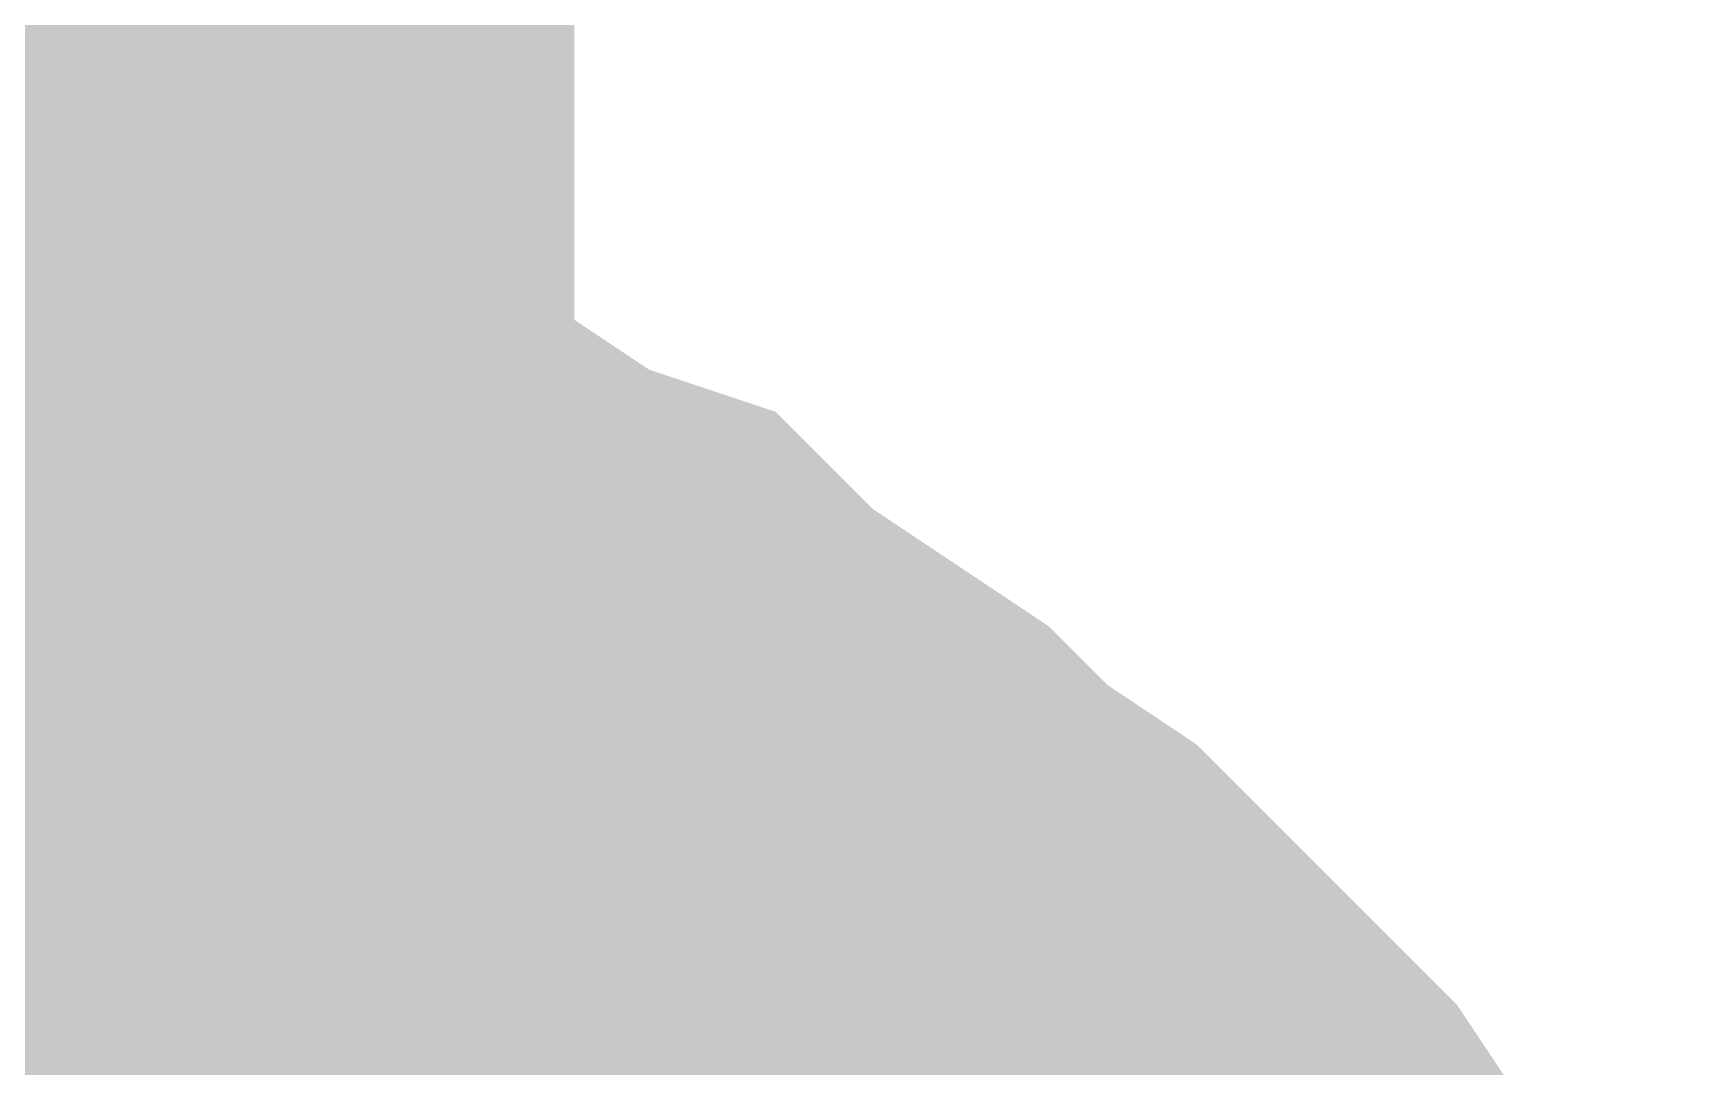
# Model space of a CAD drawing. Header units: inches. Extents: x 0 to 841, y 0 to 594.
# Drawn here: x 285.18 to 285.813, y 305.55 to 305.945 of the extents above; entities that cross this region are included whole.
import ezdxf

# ---------------------------------------------------------------- set-up
doc = ezdxf.new("R2010")
doc.units = ezdxf.units.IN
doc.layers.add('Sheet', color=255, linetype='Continuous')

msp = doc.modelspace()

# ---------------------------------------------------------------- linework, layer by layer
at = {"layer": 'Sheet'}
for points in [[(285.01204, 304.99546, 0.7493, 0.7493, 0), (285.01204, 309.99263, 0.7493, 0.7493, 0)], [(285.01204, 305.75907, 0.29972, 0.29972, 0), (285.05696, 305.75907, 0.29972, 0.29972, 0), (285.09065, 305.75907, 0.29972, 0.29972, 0), (285.12433, 305.74785, 0.29972, 0.29972, 0), (285.16925, 305.74785, 0.29972, 0.29972, 0), (285.20293, 305.73662, 0.29972, 0.29972, 0), (285.23662, 305.72539, 0.29972, 0.29972, 0), (285.28154, 305.71416, 0.29972, 0.29972, 0), (285.31522, 305.70293, 0.29972, 0.29972, 0), (285.34891, 305.68047, 0.29972, 0.29972, 0), (285.3826, 305.66924, 0.29972, 0.29972, 0), (285.40505, 305.64678, 0.29972, 0.29972, 0), (285.43874, 305.62432, 0.29972, 0.29972, 0), (285.47243, 305.60186, 0.29972, 0.29972, 0), (285.49489, 305.5794, 0.29972, 0.29972, 0), (285.52857, 305.55694, 0.29972, 0.29972, 0), (285.55103, 305.53448, 0.29972, 0.29972, 0), (285.57349, 305.51202, 0.29972, 0.29972, 0), (285.60718, 305.47834, 0.29972, 0.29972, 0), (285.62963, 305.44465, 0.29972, 0.29972, 0), (285.65209, 305.42219, 0.29972, 0.29972, 0), (285.66332, 305.3885, 0.29972, 0.29972, 0)], [(285.01204, 305.75907, 0.29972, 0.29972, 0), (285.05696, 305.75907, 0.29972, 0.29972, 0), (285.09065, 305.75907, 0.29972, 0.29972, 0), (285.12433, 305.74785, 0.29972, 0.29972, 0), (285.16925, 305.74785, 0.29972, 0.29972, 0), (285.20293, 305.73662, 0.29972, 0.29972, 0), (285.23662, 305.72539, 0.29972, 0.29972, 0), (285.28154, 305.71416, 0.29972, 0.29972, 0), (285.31522, 305.70293, 0.29972, 0.29972, 0), (285.34891, 305.68047, 0.29972, 0.29972, 0), (285.3826, 305.66924, 0.29972, 0.29972, 0), (285.40505, 305.64678, 0.29972, 0.29972, 0), (285.43874, 305.62432, 0.29972, 0.29972, 0), (285.47243, 305.60186, 0.29972, 0.29972, 0), (285.49489, 305.5794, 0.29972, 0.29972, 0), (285.52857, 305.55694, 0.29972, 0.29972, 0), (285.55103, 305.53448, 0.29972, 0.29972, 0), (285.57349, 305.51202, 0.29972, 0.29972, 0), (285.60718, 305.47834, 0.29972, 0.29972, 0), (285.62963, 305.44465, 0.29972, 0.29972, 0), (285.65209, 305.42219, 0.29972, 0.29972, 0), (285.66332, 305.3885, 0.29972, 0.29972, 0)], [(285.01204, 305.75907, 0.29972, 0.29972, 0), (285.05696, 305.75907, 0.29972, 0.29972, 0), (285.09065, 305.75907, 0.29972, 0.29972, 0), (285.12433, 305.74785, 0.29972, 0.29972, 0), (285.16925, 305.74785, 0.29972, 0.29972, 0), (285.20293, 305.73662, 0.29972, 0.29972, 0), (285.23662, 305.72539, 0.29972, 0.29972, 0), (285.28154, 305.71416, 0.29972, 0.29972, 0), (285.31522, 305.70293, 0.29972, 0.29972, 0), (285.34891, 305.68047, 0.29972, 0.29972, 0), (285.3826, 305.66924, 0.29972, 0.29972, 0), (285.40505, 305.64678, 0.29972, 0.29972, 0), (285.43874, 305.62432, 0.29972, 0.29972, 0), (285.47243, 305.60186, 0.29972, 0.29972, 0), (285.49489, 305.5794, 0.29972, 0.29972, 0), (285.52857, 305.55694, 0.29972, 0.29972, 0), (285.55103, 305.53448, 0.29972, 0.29972, 0), (285.57349, 305.51202, 0.29972, 0.29972, 0), (285.60718, 305.47834, 0.29972, 0.29972, 0), (285.62963, 305.44465, 0.29972, 0.29972, 0), (285.65209, 305.42219, 0.29972, 0.29972, 0), (285.66332, 305.3885, 0.29972, 0.29972, 0)], [(285.01204, 305.75907, 0.29972, 0.29972, 0), (285.05696, 305.75907, 0.29972, 0.29972, 0), (285.09065, 305.75907, 0.29972, 0.29972, 0), (285.12433, 305.74785, 0.29972, 0.29972, 0), (285.16925, 305.74785, 0.29972, 0.29972, 0), (285.20293, 305.73662, 0.29972, 0.29972, 0), (285.23662, 305.72539, 0.29972, 0.29972, 0), (285.28154, 305.71416, 0.29972, 0.29972, 0), (285.31522, 305.70293, 0.29972, 0.29972, 0), (285.34891, 305.68047, 0.29972, 0.29972, 0), (285.3826, 305.66924, 0.29972, 0.29972, 0), (285.40505, 305.64678, 0.29972, 0.29972, 0), (285.43874, 305.62432, 0.29972, 0.29972, 0), (285.47243, 305.60186, 0.29972, 0.29972, 0), (285.49489, 305.5794, 0.29972, 0.29972, 0), (285.52857, 305.55694, 0.29972, 0.29972, 0), (285.55103, 305.53448, 0.29972, 0.29972, 0), (285.57349, 305.51202, 0.29972, 0.29972, 0), (285.60718, 305.47834, 0.29972, 0.29972, 0), (285.62963, 305.44465, 0.29972, 0.29972, 0), (285.65209, 305.42219, 0.29972, 0.29972, 0), (285.66332, 305.3885, 0.29972, 0.29972, 0)], [(285.01204, 305.75907, 0.29972, 0.29972, 0), (285.05696, 305.75907, 0.29972, 0.29972, 0), (285.09065, 305.75907, 0.29972, 0.29972, 0), (285.12433, 305.74785, 0.29972, 0.29972, 0), (285.16925, 305.74785, 0.29972, 0.29972, 0), (285.20293, 305.73662, 0.29972, 0.29972, 0), (285.23662, 305.72539, 0.29972, 0.29972, 0), (285.28154, 305.71416, 0.29972, 0.29972, 0), (285.31522, 305.70293, 0.29972, 0.29972, 0), (285.34891, 305.68047, 0.29972, 0.29972, 0), (285.3826, 305.66924, 0.29972, 0.29972, 0), (285.40505, 305.64678, 0.29972, 0.29972, 0), (285.43874, 305.62432, 0.29972, 0.29972, 0), (285.47243, 305.60186, 0.29972, 0.29972, 0), (285.49489, 305.5794, 0.29972, 0.29972, 0), (285.52857, 305.55694, 0.29972, 0.29972, 0), (285.55103, 305.53448, 0.29972, 0.29972, 0), (285.57349, 305.51202, 0.29972, 0.29972, 0), (285.60718, 305.47834, 0.29972, 0.29972, 0), (285.62963, 305.44465, 0.29972, 0.29972, 0), (285.65209, 305.42219, 0.29972, 0.29972, 0), (285.66332, 305.3885, 0.29972, 0.29972, 0)], [(285.01204, 305.75907, 0.29972, 0.29972, 0), (285.05696, 305.75907, 0.29972, 0.29972, 0), (285.09065, 305.75907, 0.29972, 0.29972, 0), (285.12433, 305.74785, 0.29972, 0.29972, 0), (285.16925, 305.74785, 0.29972, 0.29972, 0), (285.20293, 305.73662, 0.29972, 0.29972, 0), (285.23662, 305.72539, 0.29972, 0.29972, 0), (285.28154, 305.71416, 0.29972, 0.29972, 0), (285.31522, 305.70293, 0.29972, 0.29972, 0), (285.34891, 305.68047, 0.29972, 0.29972, 0), (285.3826, 305.66924, 0.29972, 0.29972, 0), (285.40505, 305.64678, 0.29972, 0.29972, 0), (285.43874, 305.62432, 0.29972, 0.29972, 0), (285.47243, 305.60186, 0.29972, 0.29972, 0), (285.49489, 305.5794, 0.29972, 0.29972, 0), (285.52857, 305.55694, 0.29972, 0.29972, 0), (285.55103, 305.53448, 0.29972, 0.29972, 0), (285.57349, 305.51202, 0.29972, 0.29972, 0), (285.60718, 305.47834, 0.29972, 0.29972, 0), (285.62963, 305.44465, 0.29972, 0.29972, 0), (285.65209, 305.42219, 0.29972, 0.29972, 0), (285.66332, 305.3885, 0.29972, 0.29972, 0)], [(285.12433, 305.74785, 0.09906, 0.09906, 0), (285.16925, 305.74785, 0.09906, 0.09906, 0), (285.20293, 305.73662, 0.09906, 0.09906, 0), (285.23662, 305.72539, 0.09906, 0.09906, 0), (285.28154, 305.71416, 0.09906, 0.09906, 0), (285.31522, 305.70293, 0.09906, 0.09906, 0), (285.34891, 305.68047, 0.09906, 0.09906, 0), (285.3826, 305.66924, 0.09906, 0.09906, 0), (285.40505, 305.64678, 0.09906, 0.09906, 0), (285.43874, 305.62432, 0.09906, 0.09906, 0), (285.47243, 305.60186, 0.09906, 0.09906, 0), (285.49489, 305.5794, 0.09906, 0.09906, 0), (285.52857, 305.55694, 0.09906, 0.09906, 0), (285.55103, 305.53448, 0.09906, 0.09906, 0), (285.57349, 305.51202, 0.09906, 0.09906, 0), (285.60718, 305.47834, 0.09906, 0.09906, 0)], [(285.12433, 305.74785, 0.09906, 0.09906, 0), (285.16925, 305.74785, 0.09906, 0.09906, 0), (285.20293, 305.73662, 0.09906, 0.09906, 0), (285.23662, 305.72539, 0.09906, 0.09906, 0), (285.28154, 305.71416, 0.09906, 0.09906, 0), (285.31522, 305.70293, 0.09906, 0.09906, 0), (285.34891, 305.68047, 0.09906, 0.09906, 0), (285.3826, 305.66924, 0.09906, 0.09906, 0), (285.40505, 305.64678, 0.09906, 0.09906, 0), (285.43874, 305.62432, 0.09906, 0.09906, 0), (285.47243, 305.60186, 0.09906, 0.09906, 0), (285.49489, 305.5794, 0.09906, 0.09906, 0), (285.52857, 305.55694, 0.09906, 0.09906, 0), (285.55103, 305.53448, 0.09906, 0.09906, 0), (285.57349, 305.51202, 0.09906, 0.09906, 0), (285.60718, 305.47834, 0.09906, 0.09906, 0)], [(285.12433, 305.74785, 0.09906, 0.09906, 0), (285.16925, 305.74785, 0.09906, 0.09906, 0), (285.20293, 305.73662, 0.09906, 0.09906, 0), (285.23662, 305.72539, 0.09906, 0.09906, 0), (285.28154, 305.71416, 0.09906, 0.09906, 0), (285.31522, 305.70293, 0.09906, 0.09906, 0), (285.34891, 305.68047, 0.09906, 0.09906, 0), (285.3826, 305.66924, 0.09906, 0.09906, 0), (285.40505, 305.64678, 0.09906, 0.09906, 0), (285.43874, 305.62432, 0.09906, 0.09906, 0), (285.47243, 305.60186, 0.09906, 0.09906, 0), (285.49489, 305.5794, 0.09906, 0.09906, 0), (285.52857, 305.55694, 0.09906, 0.09906, 0), (285.55103, 305.53448, 0.09906, 0.09906, 0), (285.57349, 305.51202, 0.09906, 0.09906, 0), (285.60718, 305.47834, 0.09906, 0.09906, 0)], [(285.12433, 305.74785, 0.09906, 0.09906, 0), (285.16925, 305.74785, 0.09906, 0.09906, 0), (285.20293, 305.73662, 0.09906, 0.09906, 0), (285.23662, 305.72539, 0.09906, 0.09906, 0), (285.28154, 305.71416, 0.09906, 0.09906, 0), (285.31522, 305.70293, 0.09906, 0.09906, 0), (285.34891, 305.68047, 0.09906, 0.09906, 0), (285.3826, 305.66924, 0.09906, 0.09906, 0), (285.40505, 305.64678, 0.09906, 0.09906, 0), (285.43874, 305.62432, 0.09906, 0.09906, 0), (285.47243, 305.60186, 0.09906, 0.09906, 0), (285.49489, 305.5794, 0.09906, 0.09906, 0), (285.52857, 305.55694, 0.09906, 0.09906, 0), (285.55103, 305.53448, 0.09906, 0.09906, 0), (285.57349, 305.51202, 0.09906, 0.09906, 0), (285.60718, 305.47834, 0.09906, 0.09906, 0)], [(285.12433, 305.74785, 0.09906, 0.09906, 0), (285.16925, 305.74785, 0.09906, 0.09906, 0), (285.20293, 305.73662, 0.09906, 0.09906, 0), (285.23662, 305.72539, 0.09906, 0.09906, 0), (285.28154, 305.71416, 0.09906, 0.09906, 0), (285.31522, 305.70293, 0.09906, 0.09906, 0), (285.34891, 305.68047, 0.09906, 0.09906, 0), (285.3826, 305.66924, 0.09906, 0.09906, 0), (285.40505, 305.64678, 0.09906, 0.09906, 0), (285.43874, 305.62432, 0.09906, 0.09906, 0), (285.47243, 305.60186, 0.09906, 0.09906, 0), (285.49489, 305.5794, 0.09906, 0.09906, 0), (285.52857, 305.55694, 0.09906, 0.09906, 0), (285.55103, 305.53448, 0.09906, 0.09906, 0), (285.57349, 305.51202, 0.09906, 0.09906, 0), (285.60718, 305.47834, 0.09906, 0.09906, 0)], [(285.12433, 305.74785, 0.09906, 0.09906, 0), (285.16925, 305.74785, 0.09906, 0.09906, 0), (285.20293, 305.73662, 0.09906, 0.09906, 0), (285.23662, 305.72539, 0.09906, 0.09906, 0), (285.28154, 305.71416, 0.09906, 0.09906, 0), (285.31522, 305.70293, 0.09906, 0.09906, 0), (285.34891, 305.68047, 0.09906, 0.09906, 0), (285.3826, 305.66924, 0.09906, 0.09906, 0), (285.40505, 305.64678, 0.09906, 0.09906, 0), (285.43874, 305.62432, 0.09906, 0.09906, 0), (285.47243, 305.60186, 0.09906, 0.09906, 0), (285.49489, 305.5794, 0.09906, 0.09906, 0), (285.52857, 305.55694, 0.09906, 0.09906, 0), (285.55103, 305.53448, 0.09906, 0.09906, 0), (285.57349, 305.51202, 0.09906, 0.09906, 0), (285.60718, 305.47834, 0.09906, 0.09906, 0)], [(285.01204, 305.50079, 0.29972, 0.29972, 0), (285.0345, 305.50079, 0.29972, 0.29972, 0), (285.06819, 305.50079, 0.29972, 0.29972, 0), (285.09065, 305.48956, 0.29972, 0.29972, 0), (285.1131, 305.48956, 0.29972, 0.29972, 0), (285.13556, 305.48956, 0.29972, 0.29972, 0), (285.15802, 305.47834, 0.29972, 0.29972, 0), (285.19171, 305.46711, 0.29972, 0.29972, 0), (285.21416, 305.45588, 0.29972, 0.29972, 0), (285.23662, 305.45588, 0.29972, 0.29972, 0), (285.25908, 305.44465, 0.29972, 0.29972, 0), (285.27031, 305.43342, 0.29972, 0.29972, 0), (285.29277, 305.41096, 0.29972, 0.29972, 0), (285.31522, 305.39973, 0.29972, 0.29972, 0)], [(285.01204, 305.50079, 0.29972, 0.29972, 0), (285.0345, 305.50079, 0.29972, 0.29972, 0), (285.06819, 305.50079, 0.29972, 0.29972, 0), (285.09065, 305.48956, 0.29972, 0.29972, 0), (285.1131, 305.48956, 0.29972, 0.29972, 0), (285.13556, 305.48956, 0.29972, 0.29972, 0), (285.15802, 305.47834, 0.29972, 0.29972, 0), (285.19171, 305.46711, 0.29972, 0.29972, 0), (285.21416, 305.45588, 0.29972, 0.29972, 0), (285.23662, 305.45588, 0.29972, 0.29972, 0), (285.25908, 305.44465, 0.29972, 0.29972, 0), (285.27031, 305.43342, 0.29972, 0.29972, 0), (285.29277, 305.41096, 0.29972, 0.29972, 0), (285.31522, 305.39973, 0.29972, 0.29972, 0)], [(285.01204, 305.50079, 0.29972, 0.29972, 0), (285.0345, 305.50079, 0.29972, 0.29972, 0), (285.06819, 305.50079, 0.29972, 0.29972, 0), (285.09065, 305.48956, 0.29972, 0.29972, 0), (285.1131, 305.48956, 0.29972, 0.29972, 0), (285.13556, 305.48956, 0.29972, 0.29972, 0), (285.15802, 305.47834, 0.29972, 0.29972, 0), (285.19171, 305.46711, 0.29972, 0.29972, 0), (285.21416, 305.45588, 0.29972, 0.29972, 0), (285.23662, 305.45588, 0.29972, 0.29972, 0), (285.25908, 305.44465, 0.29972, 0.29972, 0), (285.27031, 305.43342, 0.29972, 0.29972, 0), (285.29277, 305.41096, 0.29972, 0.29972, 0), (285.31522, 305.39973, 0.29972, 0.29972, 0)], [(285.01204, 305.50079, 0.29972, 0.29972, 0), (285.0345, 305.50079, 0.29972, 0.29972, 0), (285.06819, 305.50079, 0.29972, 0.29972, 0), (285.09065, 305.48956, 0.29972, 0.29972, 0), (285.1131, 305.48956, 0.29972, 0.29972, 0), (285.13556, 305.48956, 0.29972, 0.29972, 0), (285.15802, 305.47834, 0.29972, 0.29972, 0), (285.19171, 305.46711, 0.29972, 0.29972, 0), (285.21416, 305.45588, 0.29972, 0.29972, 0), (285.23662, 305.45588, 0.29972, 0.29972, 0), (285.25908, 305.44465, 0.29972, 0.29972, 0), (285.27031, 305.43342, 0.29972, 0.29972, 0), (285.29277, 305.41096, 0.29972, 0.29972, 0), (285.31522, 305.39973, 0.29972, 0.29972, 0)]]:
    msp.add_lwpolyline(points, format="xyseb", dxfattribs=at)

doc.saveas('drawing.dxf')
